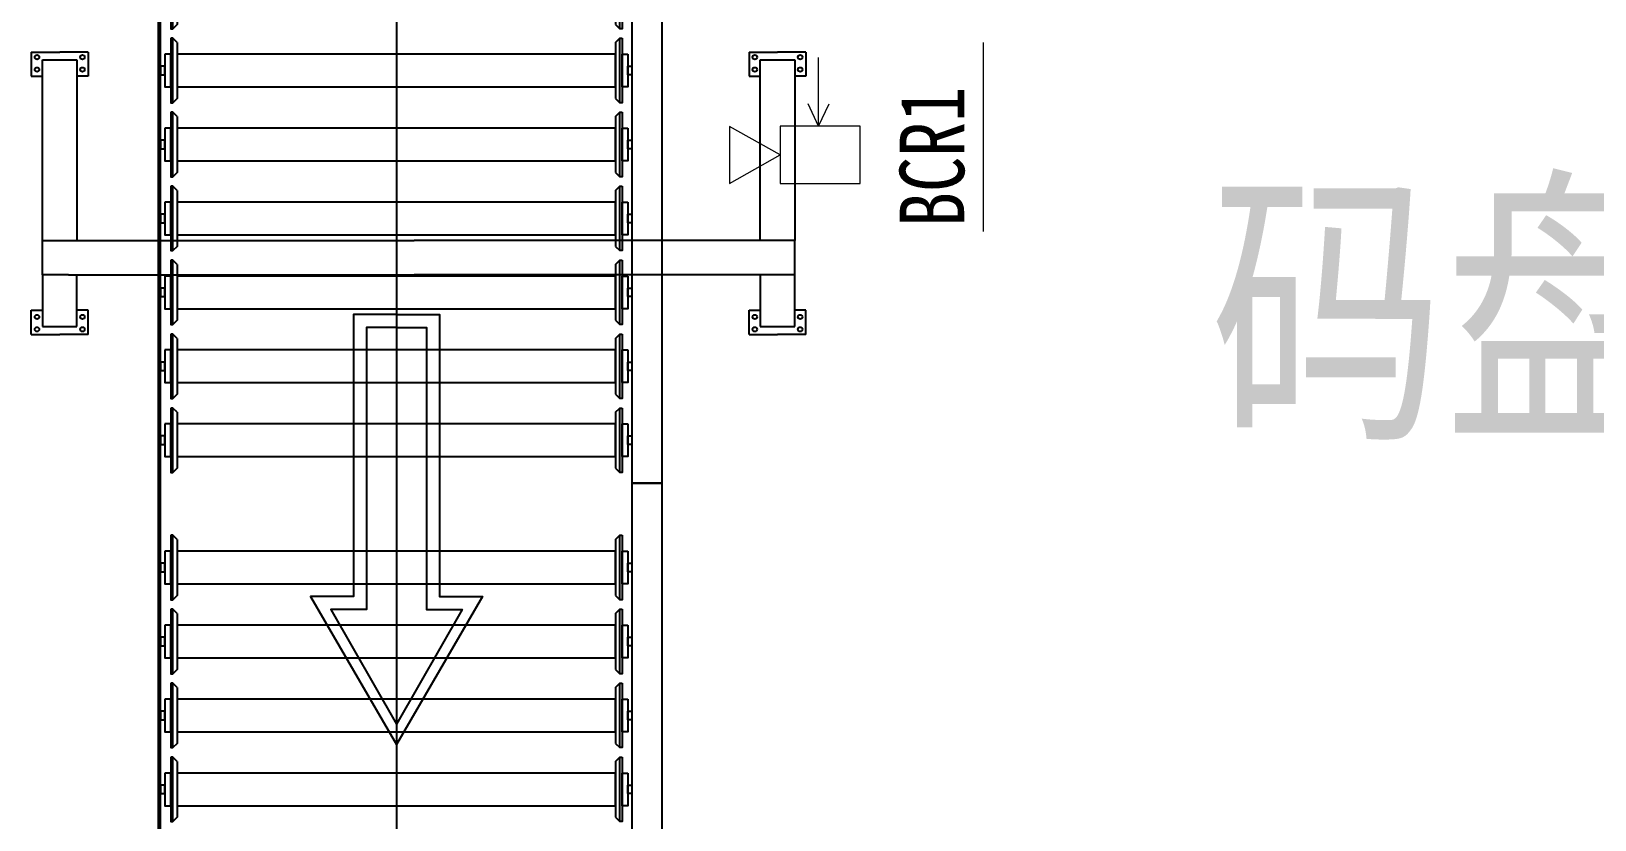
# Model space of a CAD drawing. Header units: millimetres. Extents: x 2509 to 128734, y 2492 to 91667.
# Drawn here: x 94929 to 98566, y 69207 to 71041 of the extents above; entities that cross this region are included whole.
import ezdxf

# ---------------------------------------------------------------- set-up
doc = ezdxf.new("R2010")
doc.units = ezdxf.units.MM
doc.linetypes.add('CENTER', pattern=[50.8, 31.75, -6.35, 6.35, -6.35])
for name, color, linetype in [('5', 2, 'Continuous'), ('6文字层', 3, 'Continuous'), ('规划设计-方案设计-文字标识', 255, 'Continuous'), ('规划设计-立库系统-编码', 255, 'Continuous'), ('规划设计-立库系统-辊式输送机', 5, 'Continuous'), ('规划设计-立库系统-链式输送机', 5, 'Continuous')]:
    doc.layers.add(name, color=color, linetype=linetype)
doc.layers.add('7', color=30, linetype='Continuous', lineweight=18)
doc.layers.add('9', color=253, linetype='Continuous', lineweight=18)
doc.styles.add('LMC', font='simhei.ttf', dxfattribs={"width": 0.8})
doc.styles.add('宋体', font='', dxfattribs={"width": 0.8, "height": 4})
doc.styles.get('宋体').set_extended_font_data('SimSun')

# ---------------------------------------------------------------- blocks, each defined once
blk = doc.blocks.new('*U160')
at = {"layer": '规划设计-立库系统-辊式输送机', "color": 4}
for p, q in [((35, 964), (25, 974)), ((165, 964), (35, 964)), ((165, 964), (175, 974)), ((207, 964), (197, 974)), ((337, 964), (207, 964)), ((337, 964), (347, 974)), ((379, 964), (369, 974)), ((509, 964), (379, 964)), ((509, 964), (519, 974)), ((551, 964), (541, 974)), ((681, 964), (551, 964)), ((681, 964), (691, 974)), ((723, 964), (713, 974)), ((853, 964), (723, 964)), ((853, 964), (863, 974)), ((895, 964), (885, 974)), ((1025, 964), (895, 964)), ((1025, 964), (1035, 974)), ((1067, 964), (1057, 974)), ((1197, 964), (1067, 964)), ((1197, 964), (1207, 974)), ((1239, 964), (1229, 974)), ((1369, 964), (1239, 964)), ((1369, 964), (1379, 974)), ((35, -56), (25, -66)), ((165, -56), (35, -56)), ((165, -56), (175, -66)), ((207, -56), (197, -66)), ((337, -56), (207, -56)), ((337, -56), (347, -66)), ((379, -56), (369, -66)), ((509, -56), (379, -56)), ((509, -56), (519, -66)), ((551, -56), (541, -66)), ((681, -56), (551, -56)), ((681, -56), (691, -66)), ((723, -56), (713, -66)), ((853, -56), (723, -56)), ((853, -56), (863, -66)), ((895, -56), (885, -66)), ((1025, -56), (895, -56)), ((1025, -56), (1035, -66)), ((1067, -56), (1057, -66)), ((1197, -56), (1067, -56)), ((1197, -56), (1207, -66)), ((1239, -56), (1229, -66)), ((1369, -56), (1239, -56)), ((1369, -56), (1379, -66))]:
    blk.add_line(p, q, dxfattribs=at)
at = {"layer": '规划设计-立库系统-辊式输送机', "color": 1}
blk.add_line((1500, 454), (0, 454), dxfattribs=at)
at = {"layer": '规划设计-立库系统-辊式输送机', "color": 4}
for points in [[(1500, 1002), (0, 1002), (0, 1072), (1500, 1072)], [(138, 992), (62, 992), (62, 979), (138, 979)], [(110, 1002), (90, 1002), (90, 992), (110, 992)], [(310, 992), (234, 992), (234, 979), (310, 979)], [(282, 1002), (262, 1002), (262, 992), (282, 992)], [(482, 992), (406, 992), (406, 979), (482, 979)], [(454, 1002), (434, 1002), (434, 992), (454, 992)], [(654, 992), (578, 992), (578, 979), (654, 979)], [(626, 1002), (606, 1002), (606, 992), (626, 992)], [(826, 992), (750, 992), (750, 979), (826, 979)], [(798, 1002), (778, 1002), (778, 992), (798, 992)], [(998, 992), (922, 992), (922, 979), (998, 979)], [(970, 1002), (950, 1002), (950, 992), (970, 992)], [(1170, 992), (1094, 992), (1094, 979), (1170, 979)], [(1142, 1002), (1122, 1002), (1122, 992), (1142, 992)], [(1342, 992), (1266, 992), (1266, 979), (1342, 979)], [(1314, 1002), (1294, 1002), (1294, 992), (1314, 992)], [(175, 979), (25, 979), (25, 974), (175, 974)], [(138, -56), (62, -56), (62, 964), (138, 964)], [(347, 979), (197, 979), (197, 974), (347, 974)], [(310, -56), (234, -56), (234, 964), (310, 964)], [(519, 979), (369, 979), (369, 974), (519, 974)], [(482, -56), (406, -56), (406, 964), (482, 964)], [(691, 979), (541, 979), (541, 974), (691, 974)], [(654, -56), (578, -56), (578, 964), (654, 964)], [(863, 979), (713, 979), (713, 974), (863, 974)], [(826, -56), (750, -56), (750, 964), (826, 964)], [(1035, 979), (885, 979), (885, 974), (1035, 974)], [(998, -56), (922, -56), (922, 964), (998, 964)], [(1207, 979), (1057, 979), (1057, 974), (1207, 974)], [(1170, -56), (1094, -56), (1094, 964), (1170, 964)], [(1379, 979), (1229, 979), (1229, 974), (1379, 974)], [(1342, -56), (1266, -56), (1266, 964), (1342, 964)], [(175, -71), (25, -71), (25, -66), (175, -66)], [(138, -85), (62, -85), (62, -71), (138, -71)], [(347, -71), (197, -71), (197, -66), (347, -66)], [(310, -85), (234, -85), (234, -71), (310, -71)], [(519, -71), (369, -71), (369, -66), (519, -66)], [(482, -85), (406, -85), (406, -71), (482, -71)], [(691, -71), (541, -71), (541, -66), (691, -66)], [(654, -85), (578, -85), (578, -71), (654, -71)], [(863, -71), (713, -71), (713, -66), (863, -66)], [(826, -85), (750, -85), (750, -71), (826, -71)], [(1035, -71), (885, -71), (885, -66), (1035, -66)], [(998, -85), (922, -85), (922, -71), (998, -71)], [(1207, -71), (1057, -71), (1057, -66), (1207, -66)], [(1170, -85), (1094, -85), (1094, -71), (1170, -71)], [(1379, -71), (1229, -71), (1229, -66), (1379, -66)], [(1342, -85), (1266, -85), (1266, -71), (1342, -71)], [(1500, -100), (0, -100), (0, -95), (1500, -95)], [(110, -95), (90, -95), (90, -85), (110, -85)], [(282, -95), (262, -95), (262, -85), (282, -85)], [(454, -95), (434, -95), (434, -85), (454, -85)], [(626, -95), (606, -95), (606, -85), (626, -85)], [(798, -95), (778, -95), (778, -85), (798, -85)], [(970, -95), (950, -95), (950, -85), (970, -85)], [(1142, -95), (1122, -95), (1122, -85), (1142, -85)], [(1314, -95), (1294, -95), (1294, -85), (1314, -85)]]:
    blk.add_lwpolyline(points, close=True, dxfattribs=at)
blk = doc.blocks.new('*U162')
at = {"layer": '规划设计-立库系统-编码', "color": 3}
for p, q in [((0, 100), (30, 100)), ((656, 70), (686, 70)), ((0, -100), (30, -100))]:
    blk.add_line(p, q, dxfattribs=at)
for points in [[(0, 0), (0, 100), (656, 100), (656, 200), (1000, 0)], [(30, 0), (30, 70), (686, 70), (686, 152.6), (952.8, 0)], [(0, 0), (0, -100), (656, -100), (656, -200), (1000, 0)], [(30, 0), (30, -70), (686, -70), (686, -152.6), (952.8, 0)]]:
    blk.add_lwpolyline(points, dxfattribs=at)
blk = doc.blocks.new('尺寸检测')
for p, q in [((0, 1802.4), (0, 1736.2)), ((0, 1802.4), (56.4, 1802.4)), ((56.4, 1802.4), (56.4, 1776.2)), ((657, 1802.4), (600.6, 1802.4)), ((600.6, 1802.4), (600.6, 1776.2)), ((657, 1802.4), (657, 1736.2)), ((138.5, 1776.2), (18.5, 1776.2)), ((18.5, 1776.2), (18.5, 1696.2)), ((138.5, 1716.2), (138.5, 1776.2)), ((138.5, 1776.2), (218.5, 1776.2)), ((218.5, 1776.2), (218.5, 1716.2)), ((218.5, 1776.2), (638.5, 1776.2)), ((638.5, 1776.2), (638.5, 1696.2)), ((0, 1670), (0, 1736.2)), ((138.5, 1716.2), (138.5, 911.2)), ((218.5, 1716.2), (218.5, 911.2)), ((657, 1670), (657, 1736.2)), ((18.5, 1696.2), (138.5, 1696.2)), ((56.4, 1670), (56.4, 1696.2)), ((638.5, 1696.2), (218.5, 1696.2)), ((600.6, 1670), (600.6, 1696.2)), ((0, 1670), (56.4, 1670)), ((657, 1670), (600.6, 1670)), ((138.5, 26.2), (138.5, 911.2)), ((218.5, 26.2), (218.5, 911.2)), ((0, 132.4), (56.4, 132.4)), ((0, 132.4), (0, 66.2)), ((56.4, 132.4), (56.4, 106.2)), ((600.6, 132.4), (600.6, 106.2)), ((657, 132.4), (600.6, 132.4)), ((657, 132.4), (657, 66.2)), ((18.5, 106.2), (18.5, 26.2)), ((138.5, 106.2), (18.5, 106.2)), ((218.5, 106.2), (638.5, 106.2)), ((638.5, 106.2), (638.5, 26.2)), ((0, 0), (0, 66.2)), ((657, 0), (657, 66.2)), ((18.5, 26.2), (218.5, 26.2)), ((56.4, 0), (56.4, 26.2)), ((638.5, 26.2), (218.5, 26.2)), ((600.6, 0), (600.6, 26.2)), ((0, 0), (56.4, 0)), ((657, 0), (600.6, 0))]:
    blk.add_line(p, q)
for centre in [(11.9, 1789), (40.8, 1789), (616.2, 1789), (645.1, 1789), (11.9, 1683.4), (40.8, 1683.4), (616.2, 1683.4), (645.1, 1683.4), (11.9, 119), (40.8, 119), (616.2, 119), (645.1, 119), (11.9, 13.4), (40.8, 13.4), (616.2, 13.4), (645.1, 13.4)]:
    blk.add_circle(centre, 5.19)
blk = doc.blocks.new('A$C23802A71')
at = {"layer": '7'}
blk.add_line((440.2, 0), (0, 0), dxfattribs=at)
at = {"layer": '9'}
for p, q in [((112, 590.3), (178.8, 472.2)), ((244.7, 590.3), (112, 590.3)), ((178.8, 472.2), (244.7, 590.3)), ((245.5, 472.2), (112.2, 472.2)), ((112.2, 472.2), (112.2, 285.7)), ((245.5, 285.7), (245.5, 472.2)), ((245.5, 382.6), (297.2, 407.3)), ((245.5, 382.6), (405.1, 382.6)), ((245.5, 382.6), (297.2, 357.9)), ((112.2, 285.7), (245.5, 285.7))]:
    blk.add_line(p, q, dxfattribs=at)
at = {"layer": '5', "style": 'LMC', "width": 0.8}
blk.add_text('BCR1', height=150, dxfattribs=at).set_placement((10.4, 44))

msp = doc.modelspace()

# ---------------------------------------------------------------- linework, layer by layer
at = {"linetype": 'CENTER'}
msp.add_lwpolyline([(95778.266, 73012.655), (95778.266, 64802.656)], dxfattribs=at)

# ---------------------------------------------------------------- block references
at = {"rotation": 90}
msp.add_blockref('A$C23802A71', (97143.18, 70575.02), dxfattribs=at)
at = {"layer": '规划设计-方案设计-文字标识', "color": 3, "rotation": 270}
msp.add_blockref('*U162', (95778.266, 70381.965), dxfattribs=at)
at = {"layer": '规划设计-立库系统-辊式输送机', "xscale": -1, "rotation": 270}
for p in [(95324.266, 69989.656), (95324.266, 68489.656)]:
    msp.add_blockref('*U160', p, dxfattribs=at)
at = {"layer": '规划设计-立库系统-链式输送机', "rotation": 89.99999999999999}
msp.add_blockref('尺寸检测', (96731.082, 70335.698), dxfattribs=at)

# ---------------------------------------------------------------- texts
at = {"layer": '6文字层', "linetype": 'CENTER', "style": '宋体', "width": 0.8}
msp.add_text('码盘机', height=500, dxfattribs=at).set_placement((97670.934, 70142.656))

doc.saveas('drawing.dxf')
